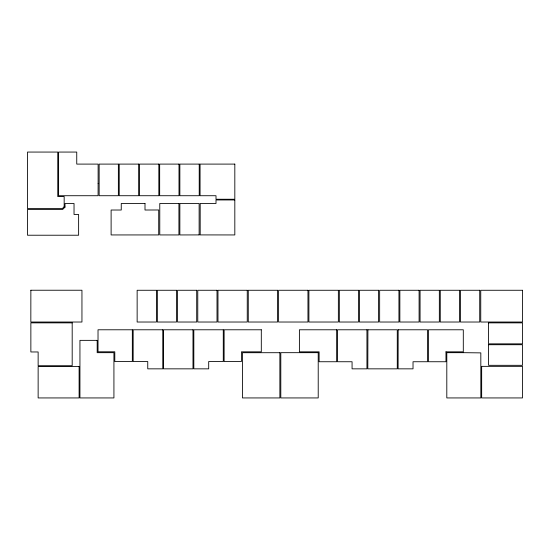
<?xml version="1.0" encoding="UTF-8"?>
<svg xmlns="http://www.w3.org/2000/svg" width="550" height="550" viewBox="0 0 550 550"><rect width="100%" height="100%" fill="white"/><g stroke="black" fill="none" stroke-linecap="round" stroke-linejoin="round"><path stroke-width="0.82" d="M30.862 290.235L30.834 322.025L81.95 322.025L81.95 290.235L30.862 290.235M178.998 164.099L178.998 195.724L159.665 195.724L159.665 164.099L178.998 164.099M398.166 329.78L398.111 368.844L413.022 368.844L413.022 361.742L427.563 361.742L427.563 329.78L398.166 329.78M445.967 351.835L445.967 361.742L428.443 361.742L428.443 329.78L463.299 329.78L463.299 351.835L445.967 351.835M481.663 366.355L481.663 397.939L522.5 397.939L522.5 366.355L481.663 366.355M488.586 344.719L488.586 365.317L522.5 365.317L522.5 344.719L488.586 344.719M488.586 322.864L488.586 343.846L522.5 343.846L522.5 322.864L488.586 322.864M367.909 329.78L367.812 368.844L397.272 368.844L397.272 329.78L367.909 329.78M98.12 183.611L98.079 195.724L58.602 195.724L58.602 152.061L76.746 152.061L76.746 164.099L98.12 164.099L98.12 183.611M64.164 206.724L62.301 208.594L27.5 208.594L27.5 152.061L57.764 152.061L57.764 196.563L64.164 196.563L64.164 206.724M65.01 207.109L62.679 209.433L27.5 209.433L27.5 235.221L78.623 235.221L78.623 214.479L74.03 214.479L74.03 203.486L65.01 203.486L65.01 207.109M199.127 234.912L179.857 234.946L179.857 203.486L199.127 203.486L199.127 234.912M118.367 164.099L99.151 164.099L99.151 195.724L118.367 195.724L118.367 164.099M138.648 164.099L119.226 164.099L119.226 195.724L138.648 195.724L138.648 164.099M158.833 164.099L139.411 164.099L139.411 195.724L158.833 195.724L158.833 164.099M199.224 164.099L179.857 164.099L179.857 195.724L199.224 195.724L199.224 164.099M234.822 164.099L200.069 164.099L200.069 195.724L216.006 195.724L216.006 199.251L234.822 199.251L234.822 164.099M234.822 199.959L216.006 199.959L216.006 203.486L200.193 203.486L200.193 234.912L234.822 234.946L234.822 199.959M145.001 203.486L121.254 203.486L121.254 210.018L111.114 210.018L111.114 234.946L158.709 234.933L158.709 209.983L145.001 210.018L145.001 203.486M178.922 203.486L159.775 203.486L159.775 234.933L178.922 234.946L178.922 203.486M156.434 290.269L137.142 290.269L137.142 322.025L156.434 322.025L156.434 290.269M176.495 290.269L157.355 290.269L157.369 322.025L176.495 322.025L176.495 290.269M196.701 290.269L177.561 290.269L177.561 322.025L196.701 322.025L196.701 290.269M217.009 290.269L197.773 290.269L197.773 322.025L217.009 322.025L217.009 290.269M247.246 290.269L217.979 290.269L217.979 322.025L247.246 322.025L247.246 290.269M277.564 290.269L248.277 290.269L248.277 322.025L277.564 322.025L277.564 290.269M307.959 290.269L278.603 290.269L278.603 322.025L307.959 322.025L307.959 290.269M338.36 290.269L308.901 290.269L308.901 322.025L338.36 322.025L338.36 290.269M358.469 290.269L339.329 290.269L339.329 322.025L358.469 322.025L358.469 290.269M378.579 290.269L359.439 290.269L359.439 322.025L378.579 322.025L378.579 290.269M398.942 290.269L379.651 290.269L379.651 322.025L398.942 322.025L398.942 290.269M419.093 290.269L399.857 290.269L399.857 322.025L419.093 322.018L419.093 290.269M439.34 290.269L420.069 290.269L420.069 322.025L439.34 322.025L439.34 290.269M459.484 290.269L440.275 290.269L440.275 322.025L459.484 322.018L459.484 290.269M479.717 290.269L460.453 290.269L460.453 322.025L479.717 322.025L479.717 290.269M522.5 290.269L480.755 290.269L480.755 322.025L522.5 322.025L522.5 290.269M72.188 322.864L30.862 322.864L30.862 351.966L38.136 351.966L38.136 365.723L72.188 365.723L72.188 322.864M132.33 329.78L98.024 329.78L98.024 351.794L114.799 351.794L114.799 361.563L132.33 361.563L132.33 329.78M162.772 329.78L133.169 329.78L133.169 361.549L147.751 361.563L147.751 368.844L162.772 368.844L162.772 329.78M192.988 329.78L163.494 329.78L163.494 368.844L192.988 368.844L192.988 329.78M223.279 329.78L193.827 329.78L193.827 368.844L208.697 368.844L208.697 361.536L223.279 361.536L223.279 329.78M261.305 329.78L224.125 329.78L224.125 361.536L241.409 361.536L241.409 351.835L261.305 351.835L261.305 329.78M336.648 329.78L299.399 329.78L299.399 351.835L319.117 351.835L319.117 361.742L336.648 361.742L336.648 329.78M366.939 329.78L337.487 329.78L337.487 361.742L352.069 361.742L352.069 368.844L366.939 368.844L366.939 329.78M97.178 340.354L79.942 340.354L79.942 397.939L113.926 397.939L113.926 352.674L97.178 352.674L97.178 340.354M279.868 352.708L242.454 352.708L242.454 397.939L279.868 397.939L279.868 352.708M318.216 352.674L280.803 352.674L280.803 397.939L318.216 397.939L318.216 352.674M463.299 352.674L446.806 352.674L446.806 397.939L480.824 397.939L480.824 352.88L463.299 352.674M79.104 366.513L38.136 366.513L38.136 397.939L79.104 397.939L79.104 366.513"/></g></svg>
